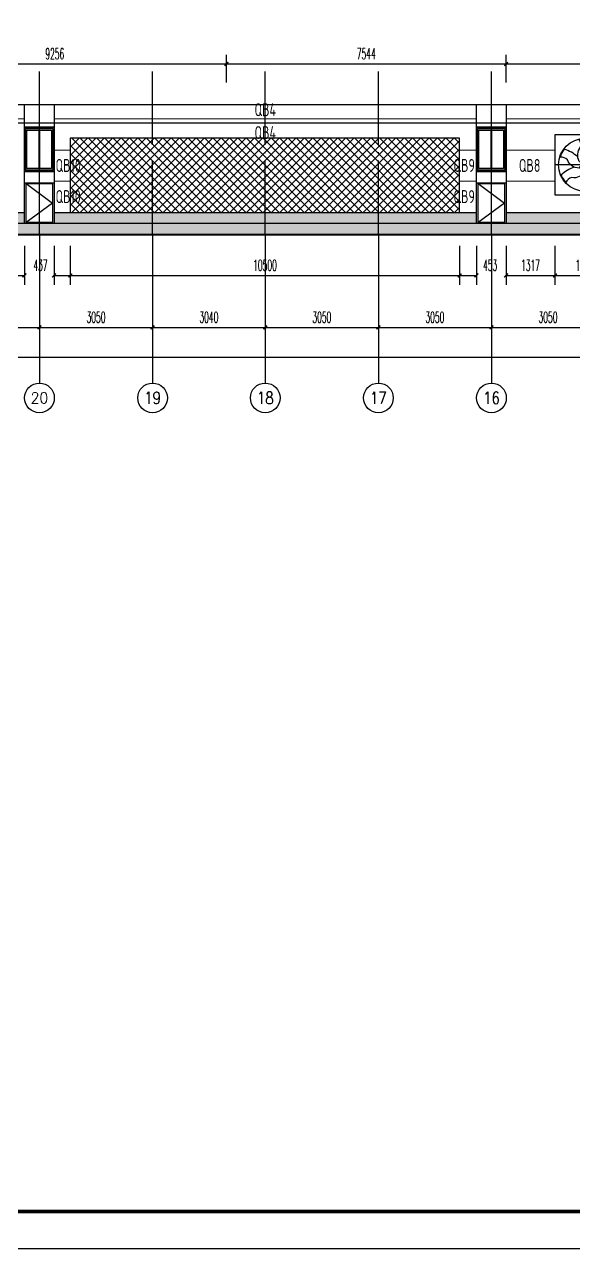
# Model space of a CAD drawing. Extents: x -472275 to 124489, y 67522 to 154054.
# Drawn here: x -390505 to -375696, y 68631 to 101622 of the extents above; entities that cross this region are included whole.
import ezdxf
from ezdxf.enums import TextEntityAlignment as Align

# ---------------------------------------------------------------- set-up
doc = ezdxf.new("R2010")
doc.units = 0
doc.header["$LTSCALE"] = 1000
doc.header["$MEASUREMENT"] = 0
doc.linetypes.add('DOTE', pattern=[2.42, 2, -0.2, 0.02, -0.2])
doc.linetypes.add('STRICHPUNKT', pattern=[25.4, 12.7, -6.35, 0, -6.35])
doc.layers.add('0_WALL PANEL', color=3, linetype='Continuous', lineweight=20)
for name, color, linetype in [('AXIS', 3, 'Continuous'), ('AXIS_TEXT', 7, 'Continuous'), ('DOTE', 1, 'DOTE'), ('EM50', 253, 'Continuous'), ('MITTELLINIE', 3, 'STRICHPUNKT'), ('PUB_DIM', 3, 'Continuous'), ('PUB_TEXT', 7, 'Continuous'), ('PUB_TITLE', 4, 'Continuous'), ('WALL', 7, 'Continuous'), ('建-立-门窗', 4, 'Continuous'), ('建-轴-标注', 3, 'Continuous')]:
    doc.layers.add(name, color=color, linetype=linetype)
doc.styles.add('_TCH_AXIS', font='COMPLEX', dxfattribs={"bigfont": 'GBCBIG'})
doc.styles.add('_TCH_DIM_T3', font='SIMPLEX.shx', dxfattribs={"width": 0.5, "bigfont": 'GBCBIG.shx'})
doc.styles.add('COMPLEX', font='COMPLEX')
doc.styles.add('TCCAD_Dimension', font='Tssdeng.shx', dxfattribs={"width": 0.7, "bigfont": 'hztxt.shx'})
doc.dimstyles.new('_TCH_ARCH&&100', dxfattribs={"dimtxt": 297.5, "dimasz": 100, "dimexe": 250, "dimexo": 300, "dimgap": 126.25, "dimtad": 1, "dimdec": 0, "dimzin": 0, "dimdsep": 46, "dimtxsty": '_TCH_DIM_T3', "dimblk": 'ARCHTICK', "dimcen": 0.09, "dimclrt": 7, "dimazin": 2, "dimtfac": 1, "dimtdec": 0, "dimtix": 1, "dimtmove": 2, "dimatfit": 3, "dimfxl": 1, "dimtolj": 1, "dimtzin": 0, "dimarcsym": 0})

# ---------------------------------------------------------------- blocks, each defined once
blk = doc.blocks.new('ELEVOPENINGLIB$SYSLIB$00000313')
for p, q in [((900, 2400), (0, 2400)), ((0, 2400), (0, 2000)), ((51.725, 2349.895), (51.725, 50.105)), ((848.275, 2349.895), (51.725, 2349.895)), ((848.275, 50.105), (848.275, 2349.895)), ((900, 2000), (900, 2400)), ((0, 2000), (0, 0)), ((900, 0), (900, 2000)), ((0, 0), (900, 0)), ((51.725, 50.105), (848.275, 50.105))]:
    blk.add_line(p, q)
at = {"color": 4}
for p, q in [((848.275, 2349.895), (51.725, 1200)), ((51.725, 1200), (848.275, 50.105))]:
    blk.add_line(p, q, dxfattribs=at)
blk = doc.blocks.new('ELEVOPENINGLIB$SYSLIB$00000163')
for p, q in [((0, 1500), (0, 0)), ((1200, 1500), (0, 1500)), ((50, 1450), (50, 50)), ((1150, 1450), (50, 1450)), ((100, 1400), (100, 100)), ((575, 1400), (100, 1400)), ((575, 100), (575, 1400)), ((625, 1400), (625, 100)), ((1100, 1400), (625, 1400)), ((1100, 100), (1100, 1400)), ((1150, 50), (1150, 1450)), ((1200, 0), (1200, 1500)), ((0, 0), (1200, 0)), ((50, 50), (1150, 50)), ((100, 100), (575, 100)), ((625, 100), (1100, 100))]:
    blk.add_line(p, q)
blk = doc.blocks.new('56风机')
at = {"color": 4}
blk.add_lwpolyline([(145037, 325361), (146657, 325361), (146657, 323741), (145037, 323741)], close=True, dxfattribs=at)
at = {"layer": 'EM50', "extrusion": (0, 0, -1)}
blk.add_circle((-145847, 324551), 713, dxfattribs=at)
for centre, radius, start, end in [((-145847, 324551), 702, 22.8151, 42.6914), ((-145552, 325132), 245, 283.8915, 334.7446), ((-146785, 325028), 1049, 349.1582, 12.0925), ((-145847, 324551), 702, 82.8151, 102.6914), ((-146203, 325097), 245, 343.8915, 34.7446), ((-146729, 323977), 1049, 49.1585, 72.0925), ((-145847, 324551), 702, 142.8151, 162.6914), ((-145903, 325602), 1049, 289.1581, 312.0924), ((-145466, 324406), 320, 133.8536, 168.6939), ((-145531, 324809), 320, 193.8536, 228.6944), ((-145912, 324953), 320, 253.8536, 288.6936), ((-146228, 324696), 320, 313.8536, 348.6934), ((-146497, 324516), 245, 43.8915, 94.7446), ((-145197, 324586), 245, 223.8915, 274.7446), ((-145847, 324551), 702, 322.8151, 342.6914), ((-144965, 325125), 1049, 229.1581, 252.0925), ((-145782, 324149), 320, 73.8536, 108.6934), ((-146163, 324293), 320, 13.8536, 48.6929), ((-145791, 323500), 1049, 109.1583, 132.0925), ((-145491, 324005), 245, 163.8915, 214.7446), ((-144909, 324074), 1049, 169.1584, 192.0925), ((-146142, 323970), 245, 103.8915, 154.7446), ((-145847, 324551), 702, 202.8151, 222.6914), ((-145847, 324551), 702, 262.8151, 282.6914)]:
    blk.add_arc(centre, radius, start, end, dxfattribs=at)
at = {"layer": 'EM50'}
for centre, start, end in [((145709, 324813), 330.2202, 39.9265), ((145689, 324301), 90.22, 159.9263), ((145552, 324563), 30.2202, 99.9265), ((146005, 324801), 270.2199, 339.9262), ((145985, 324289), 150.2202, 219.9265), ((146142, 324539), 210.2202, 279.9265)]:
    blk.add_arc(centre, 336, start, end, dxfattribs=at)
at = {"layer": 'MITTELLINIE'}
for p, q in [((145847, 323741), (145847, 325361)), ((145037, 324551), (146657, 324551))]:
    blk.add_line(p, q, dxfattribs=at)
blk = doc.blocks.new('_ArchTick')
at = {"color": 0, "linetype": 'ByBlock', "const_width": 0.4}
blk.add_lwpolyline([(-0.5, -0.5), (0.5, 0.5)], dxfattribs=at)
blk = doc.blocks.new('*D39')
at = {"layer": 'Defpoints', "color": 0, "transparency": 16777216}
for p in [(-391722, 95957), (-390505, 95957), (-390505, 94857)]:
    blk.add_point(p, dxfattribs=at)
at = {"layer": 'PUB_DIM', "color": 0, "lineweight": -2, "transparency": 16777216}
for p, q in [((-391722, 95657), (-391722, 94607)), ((-390505, 95657), (-390505, 94607)), ((-391722, 94857), (-390505, 94857))]:
    blk.add_line(p, q, dxfattribs=at)
at = {"layer": 'PUB_DIM', "color": 0, "lineweight": -2, "transparency": 16777216, "xscale": 100, "yscale": 100, "zscale": 100, "rotation": 180}
blk.add_blockref('_ArchTick', (-391722, 94857), dxfattribs=at)
at = {"layer": 'PUB_DIM', "color": 0, "lineweight": -2, "transparency": 16777216, "xscale": 100, "yscale": 100, "zscale": 100}
blk.add_blockref('_ArchTick', (-390505, 94857), dxfattribs=at)
at = {"layer": 'PUB_DIM', "color": 7, "transparency": 16777216, "insert": (-391113, 95132), "char_height": 297.5, "attachment_point": 5, "style": '_TCH_DIM_T3'}
blk.add_mtext('\\A1;1217', dxfattribs=at)
blk = doc.blocks.new('*D46')
at = {"layer": 'Defpoints', "color": 0, "transparency": 16777216}
for p in [(-378768, 95957), (-378315, 95957), (-378315, 94857)]:
    blk.add_point(p, dxfattribs=at)
at = {"layer": 'PUB_DIM', "color": 0, "lineweight": -2, "transparency": 16777216}
for p, q in [((-378768, 95657), (-378768, 94607)), ((-378315, 95657), (-378315, 94607)), ((-378768, 94857), (-378315, 94857))]:
    blk.add_line(p, q, dxfattribs=at)
at = {"layer": 'PUB_DIM', "color": 0, "lineweight": -2, "transparency": 16777216, "xscale": 100, "yscale": 100, "zscale": 100, "rotation": 180}
blk.add_blockref('_ArchTick', (-378768, 94857), dxfattribs=at)
at = {"layer": 'PUB_DIM', "color": 0, "lineweight": -2, "transparency": 16777216, "xscale": 100, "yscale": 100, "zscale": 100}
blk.add_blockref('_ArchTick', (-378315, 94857), dxfattribs=at)
at = {"layer": 'PUB_DIM', "color": 7, "transparency": 16777216, "insert": (-377945, 95132), "char_height": 297.5, "attachment_point": 5, "style": '_TCH_DIM_T3'}
blk.add_mtext('\\A1;453', dxfattribs=at)
blk = doc.blocks.new('*D47')
at = {"layer": 'Defpoints', "color": 0, "transparency": 16777216}
for p in [(-389268, 95957), (-378768, 95957), (-378768, 94857)]:
    blk.add_point(p, dxfattribs=at)
at = {"layer": 'PUB_DIM', "color": 0, "lineweight": -2, "transparency": 16777216}
for p, q in [((-389268, 95657), (-389268, 94607)), ((-378768, 95657), (-378768, 94607)), ((-389268, 94857), (-378768, 94857))]:
    blk.add_line(p, q, dxfattribs=at)
at = {"layer": 'PUB_DIM', "color": 0, "lineweight": -2, "transparency": 16777216, "xscale": 100, "yscale": 100, "zscale": 100, "rotation": 180}
blk.add_blockref('_ArchTick', (-389268, 94857), dxfattribs=at)
at = {"layer": 'PUB_DIM', "color": 0, "lineweight": -2, "transparency": 16777216, "xscale": 100, "yscale": 100, "zscale": 100}
blk.add_blockref('_ArchTick', (-378768, 94857), dxfattribs=at)
at = {"layer": 'PUB_DIM', "color": 7, "transparency": 16777216, "insert": (-384018, 95132), "char_height": 297.5, "attachment_point": 5, "style": '_TCH_DIM_T3'}
blk.add_mtext('\\A1;10500', dxfattribs=at)
blk = doc.blocks.new('*D48')
at = {"layer": 'Defpoints', "color": 0, "transparency": 16777216}
for p in [(-389705, 95957), (-389268, 95957), (-389268, 94857)]:
    blk.add_point(p, dxfattribs=at)
at = {"layer": 'PUB_DIM', "color": 0, "lineweight": -2, "transparency": 16777216}
for p, q in [((-389705, 95657), (-389705, 94607)), ((-389268, 95657), (-389268, 94607)), ((-389705, 94857), (-389268, 94857))]:
    blk.add_line(p, q, dxfattribs=at)
at = {"layer": 'PUB_DIM', "color": 0, "lineweight": -2, "transparency": 16777216, "xscale": 100, "yscale": 100, "zscale": 100, "rotation": 180}
blk.add_blockref('_ArchTick', (-389705, 94857), dxfattribs=at)
at = {"layer": 'PUB_DIM', "color": 0, "lineweight": -2, "transparency": 16777216, "xscale": 100, "yscale": 100, "zscale": 100}
blk.add_blockref('_ArchTick', (-389268, 94857), dxfattribs=at)
at = {"layer": 'PUB_DIM', "color": 7, "transparency": 16777216, "insert": (-390075, 95132), "char_height": 297.5, "attachment_point": 5, "style": '_TCH_DIM_T3'}
blk.add_mtext('\\A1;437', dxfattribs=at)
blk = doc.blocks.new('*D54')
at = {"layer": 'Defpoints', "color": 0, "transparency": 16777216}
for p in [(-376197, 95957), (-374577, 95957), (-374577, 94857)]:
    blk.add_point(p, dxfattribs=at)
at = {"layer": 'PUB_DIM', "color": 0, "lineweight": -2, "transparency": 16777216}
for p, q in [((-376197, 95657), (-376197, 94607)), ((-374577, 95657), (-374577, 94607)), ((-376197, 94857), (-374577, 94857))]:
    blk.add_line(p, q, dxfattribs=at)
at = {"layer": 'PUB_DIM', "color": 0, "lineweight": -2, "transparency": 16777216, "xscale": 100, "yscale": 100, "zscale": 100, "rotation": 180}
blk.add_blockref('_ArchTick', (-376197, 94857), dxfattribs=at)
at = {"layer": 'PUB_DIM', "color": 0, "lineweight": -2, "transparency": 16777216, "xscale": 100, "yscale": 100, "zscale": 100}
blk.add_blockref('_ArchTick', (-374577, 94857), dxfattribs=at)
at = {"layer": 'PUB_DIM', "color": 7, "transparency": 16777216, "insert": (-375387, 95132), "char_height": 297.5, "attachment_point": 5, "style": '_TCH_DIM_T3'}
blk.add_mtext('\\A1;1620', dxfattribs=at)
blk = doc.blocks.new('*D55')
at = {"layer": 'Defpoints', "color": 0, "transparency": 16777216}
for p in [(-377515, 95957), (-376197, 95957), (-376197, 94857)]:
    blk.add_point(p, dxfattribs=at)
at = {"layer": 'PUB_DIM', "color": 0, "lineweight": -2, "transparency": 16777216}
for p, q in [((-377515, 95657), (-377515, 94607)), ((-376197, 95657), (-376197, 94607)), ((-377515, 94857), (-376197, 94857))]:
    blk.add_line(p, q, dxfattribs=at)
at = {"layer": 'PUB_DIM', "color": 0, "lineweight": -2, "transparency": 16777216, "xscale": 100, "yscale": 100, "zscale": 100, "rotation": 180}
blk.add_blockref('_ArchTick', (-377515, 94857), dxfattribs=at)
at = {"layer": 'PUB_DIM', "color": 0, "lineweight": -2, "transparency": 16777216, "xscale": 100, "yscale": 100, "zscale": 100}
blk.add_blockref('_ArchTick', (-376197, 94857), dxfattribs=at)
at = {"layer": 'PUB_DIM', "color": 7, "transparency": 16777216, "insert": (-376856, 95132), "char_height": 297.5, "attachment_point": 5, "style": '_TCH_DIM_T3'}
blk.add_mtext('\\A1;1317', dxfattribs=at)
blk = doc.blocks.new('*D86')
at = {"layer": 'Defpoints', "color": 0, "transparency": 16777216}
for p in [(-385059, 100557), (-394315, 99757), (-385059, 99757)]:
    blk.add_point(p, dxfattribs=at)
at = {"layer": 'PUB_DIM', "color": 0, "lineweight": -2, "transparency": 16777216}
for p, q in [((-394315, 100057), (-394315, 100807)), ((-385059, 100057), (-385059, 100807)), ((-394315, 100557), (-385059, 100557))]:
    blk.add_line(p, q, dxfattribs=at)
at = {"layer": 'PUB_DIM', "color": 0, "lineweight": -2, "transparency": 16777216, "xscale": 100, "yscale": 100, "zscale": 100, "rotation": 180}
blk.add_blockref('_ArchTick', (-394315, 100557), dxfattribs=at)
at = {"layer": 'PUB_DIM', "color": 0, "lineweight": -2, "transparency": 16777216, "xscale": 100, "yscale": 100, "zscale": 100}
blk.add_blockref('_ArchTick', (-385059, 100557), dxfattribs=at)
at = {"layer": 'PUB_DIM', "color": 7, "transparency": 16777216, "insert": (-389687, 100832), "char_height": 297.5, "attachment_point": 5, "style": '_TCH_DIM_T3'}
blk.add_mtext('\\A1;9256', dxfattribs=at)
blk = doc.blocks.new('*D87')
at = {"layer": 'Defpoints', "color": 0, "transparency": 16777216}
for p in [(-377515, 100557), (-385059, 99757), (-377515, 99757)]:
    blk.add_point(p, dxfattribs=at)
at = {"layer": 'PUB_DIM', "color": 0, "lineweight": -2, "transparency": 16777216}
for p, q in [((-385059, 100057), (-385059, 100807)), ((-377515, 100057), (-377515, 100807)), ((-385059, 100557), (-377515, 100557))]:
    blk.add_line(p, q, dxfattribs=at)
at = {"layer": 'PUB_DIM', "color": 0, "lineweight": -2, "transparency": 16777216, "xscale": 100, "yscale": 100, "zscale": 100, "rotation": 180}
blk.add_blockref('_ArchTick', (-385059, 100557), dxfattribs=at)
at = {"layer": 'PUB_DIM', "color": 0, "lineweight": -2, "transparency": 16777216, "xscale": 100, "yscale": 100, "zscale": 100}
blk.add_blockref('_ArchTick', (-377515, 100557), dxfattribs=at)
at = {"layer": 'PUB_DIM', "color": 7, "transparency": 16777216, "insert": (-381287, 100832), "char_height": 297.5, "attachment_point": 5, "style": '_TCH_DIM_T3'}
blk.add_mtext('\\A1;7544', dxfattribs=at)
blk = doc.blocks.new('*D88')
at = {"layer": 'Defpoints', "color": 0, "transparency": 16777216}
for p in [(-366125, 100557), (-377515, 99757), (-366125, 99757)]:
    blk.add_point(p, dxfattribs=at)
at = {"layer": 'PUB_DIM', "color": 0, "lineweight": -2, "transparency": 16777216}
for p, q in [((-377515, 100057), (-377515, 100807)), ((-366125, 100057), (-366125, 100807)), ((-377515, 100557), (-366125, 100557))]:
    blk.add_line(p, q, dxfattribs=at)
at = {"layer": 'PUB_DIM', "color": 0, "lineweight": -2, "transparency": 16777216, "xscale": 100, "yscale": 100, "zscale": 100, "rotation": 180}
blk.add_blockref('_ArchTick', (-377515, 100557), dxfattribs=at)
at = {"layer": 'PUB_DIM', "color": 0, "lineweight": -2, "transparency": 16777216, "xscale": 100, "yscale": 100, "zscale": 100}
blk.add_blockref('_ArchTick', (-366125, 100557), dxfattribs=at)
at = {"layer": 'PUB_DIM', "color": 7, "transparency": 16777216, "insert": (-371820, 100832), "char_height": 297.5, "attachment_point": 5, "style": '_TCH_DIM_T3'}
blk.add_mtext('\\A1;11390', dxfattribs=at)
blk = doc.blocks.new('*D123')
at = {"layer": 'AXIS', "color": 0, "lineweight": -2, "transparency": 16777216}
for p, q in [((-377910, 95657), (-377910, 93207)), ((-374860, 95657), (-374860, 93207)), ((-377910, 93457), (-374860, 93457))]:
    blk.add_line(p, q, dxfattribs=at)
at = {"layer": 'Defpoints', "color": 0, "transparency": 16777216}
for p in [(-377910, 95957), (-374860, 95957), (-374860, 93457)]:
    blk.add_point(p, dxfattribs=at)
at = {"layer": 'AXIS', "color": 0, "lineweight": -2, "transparency": 16777216, "xscale": 100, "yscale": 100, "zscale": 100, "rotation": 180}
blk.add_blockref('_ArchTick', (-377910, 93457), dxfattribs=at)
at = {"layer": 'AXIS', "color": 0, "lineweight": -2, "transparency": 16777216, "xscale": 100, "yscale": 100, "zscale": 100}
blk.add_blockref('_ArchTick', (-374860, 93457), dxfattribs=at)
at = {"layer": 'AXIS', "color": 7, "transparency": 16777216, "insert": (-376385, 93732), "char_height": 297.5, "attachment_point": 5, "style": '_TCH_DIM_T3'}
blk.add_mtext('\\A1;3050', dxfattribs=at)
blk = doc.blocks.new('*D124')
at = {"layer": 'AXIS', "color": 0, "lineweight": -2, "transparency": 16777216}
for p, q in [((-380960, 95657), (-380960, 93207)), ((-377910, 95657), (-377910, 93207)), ((-380960, 93457), (-377910, 93457))]:
    blk.add_line(p, q, dxfattribs=at)
at = {"layer": 'Defpoints', "color": 0, "transparency": 16777216}
for p in [(-380960, 95957), (-377910, 95957), (-377910, 93457)]:
    blk.add_point(p, dxfattribs=at)
at = {"layer": 'AXIS', "color": 0, "lineweight": -2, "transparency": 16777216, "xscale": 100, "yscale": 100, "zscale": 100, "rotation": 180}
blk.add_blockref('_ArchTick', (-380960, 93457), dxfattribs=at)
at = {"layer": 'AXIS', "color": 0, "lineweight": -2, "transparency": 16777216, "xscale": 100, "yscale": 100, "zscale": 100}
blk.add_blockref('_ArchTick', (-377910, 93457), dxfattribs=at)
at = {"layer": 'AXIS', "color": 7, "transparency": 16777216, "insert": (-379435, 93732), "char_height": 297.5, "attachment_point": 5, "style": '_TCH_DIM_T3'}
blk.add_mtext('\\A1;3050', dxfattribs=at)
blk = doc.blocks.new('*D125')
at = {"layer": 'AXIS', "color": 0, "lineweight": -2, "transparency": 16777216}
for p, q in [((-384010, 95657), (-384010, 93207)), ((-380960, 95657), (-380960, 93207)), ((-384010, 93457), (-380960, 93457))]:
    blk.add_line(p, q, dxfattribs=at)
at = {"layer": 'Defpoints', "color": 0, "transparency": 16777216}
for p in [(-384010, 95957), (-380960, 95957), (-380960, 93457)]:
    blk.add_point(p, dxfattribs=at)
at = {"layer": 'AXIS', "color": 0, "lineweight": -2, "transparency": 16777216, "xscale": 100, "yscale": 100, "zscale": 100, "rotation": 180}
blk.add_blockref('_ArchTick', (-384010, 93457), dxfattribs=at)
at = {"layer": 'AXIS', "color": 0, "lineweight": -2, "transparency": 16777216, "xscale": 100, "yscale": 100, "zscale": 100}
blk.add_blockref('_ArchTick', (-380960, 93457), dxfattribs=at)
at = {"layer": 'AXIS', "color": 7, "transparency": 16777216, "insert": (-382485, 93732), "char_height": 297.5, "attachment_point": 5, "style": '_TCH_DIM_T3'}
blk.add_mtext('\\A1;3050', dxfattribs=at)
blk = doc.blocks.new('*D126')
at = {"layer": 'AXIS', "color": 0, "lineweight": -2, "transparency": 16777216}
for p, q in [((-387050, 95657), (-387050, 93207)), ((-384010, 95657), (-384010, 93207)), ((-387050, 93457), (-384010, 93457))]:
    blk.add_line(p, q, dxfattribs=at)
at = {"layer": 'Defpoints', "color": 0, "transparency": 16777216}
for p in [(-387050, 95957), (-384010, 95957), (-384010, 93457)]:
    blk.add_point(p, dxfattribs=at)
at = {"layer": 'AXIS', "color": 0, "lineweight": -2, "transparency": 16777216, "xscale": 100, "yscale": 100, "zscale": 100, "rotation": 180}
blk.add_blockref('_ArchTick', (-387050, 93457), dxfattribs=at)
at = {"layer": 'AXIS', "color": 0, "lineweight": -2, "transparency": 16777216, "xscale": 100, "yscale": 100, "zscale": 100}
blk.add_blockref('_ArchTick', (-384010, 93457), dxfattribs=at)
at = {"layer": 'AXIS', "color": 7, "transparency": 16777216, "insert": (-385530, 93732), "char_height": 297.5, "attachment_point": 5, "style": '_TCH_DIM_T3'}
blk.add_mtext('\\A1;3040', dxfattribs=at)
blk = doc.blocks.new('*D127')
at = {"layer": 'AXIS', "color": 0, "lineweight": -2, "transparency": 16777216}
for p, q in [((-390100, 95657), (-390100, 93207)), ((-387050, 95657), (-387050, 93207)), ((-390100, 93457), (-387050, 93457))]:
    blk.add_line(p, q, dxfattribs=at)
at = {"layer": 'Defpoints', "color": 0, "transparency": 16777216}
for p in [(-390100, 95957), (-387050, 95957), (-387050, 93457)]:
    blk.add_point(p, dxfattribs=at)
at = {"layer": 'AXIS', "color": 0, "lineweight": -2, "transparency": 16777216, "xscale": 100, "yscale": 100, "zscale": 100, "rotation": 180}
blk.add_blockref('_ArchTick', (-390100, 93457), dxfattribs=at)
at = {"layer": 'AXIS', "color": 0, "lineweight": -2, "transparency": 16777216, "xscale": 100, "yscale": 100, "zscale": 100}
blk.add_blockref('_ArchTick', (-387050, 93457), dxfattribs=at)
at = {"layer": 'AXIS', "color": 7, "transparency": 16777216, "insert": (-388575, 93732), "char_height": 297.5, "attachment_point": 5, "style": '_TCH_DIM_T3'}
blk.add_mtext('\\A1;3050', dxfattribs=at)
blk = doc.blocks.new('*D128')
at = {"layer": 'AXIS', "color": 0, "lineweight": -2, "transparency": 16777216}
for p, q in [((-393150, 95657), (-393150, 93207)), ((-390100, 95657), (-390100, 93207)), ((-393150, 93457), (-390100, 93457))]:
    blk.add_line(p, q, dxfattribs=at)
at = {"layer": 'Defpoints', "color": 0, "transparency": 16777216}
for p in [(-393150, 95957), (-390100, 95957), (-390100, 93457)]:
    blk.add_point(p, dxfattribs=at)
at = {"layer": 'AXIS', "color": 0, "lineweight": -2, "transparency": 16777216, "xscale": 100, "yscale": 100, "zscale": 100, "rotation": 180}
blk.add_blockref('_ArchTick', (-393150, 93457), dxfattribs=at)
at = {"layer": 'AXIS', "color": 0, "lineweight": -2, "transparency": 16777216, "xscale": 100, "yscale": 100, "zscale": 100}
blk.add_blockref('_ArchTick', (-390100, 93457), dxfattribs=at)
at = {"layer": 'AXIS', "color": 7, "transparency": 16777216, "insert": (-391625, 93732), "char_height": 297.5, "attachment_point": 5, "style": '_TCH_DIM_T3'}
blk.add_mtext('\\A1;3050', dxfattribs=at)
blk = doc.blocks.new('*D152')
at = {"layer": 'AXIS', "color": 0, "lineweight": -2, "transparency": 16777216}
for p, q in [((-462960, 95657), (-462960, 92407)), ((-333250, 95657), (-333250, 92407)), ((-462960, 92657), (-333250, 92657))]:
    blk.add_line(p, q, dxfattribs=at)
at = {"layer": 'Defpoints', "color": 0, "transparency": 16777216}
for p in [(-462960, 95957), (-333250, 95957), (-333250, 92657)]:
    blk.add_point(p, dxfattribs=at)
at = {"layer": 'AXIS', "color": 0, "lineweight": -2, "transparency": 16777216, "xscale": 100, "yscale": 100, "zscale": 100, "rotation": 180}
blk.add_blockref('_ArchTick', (-462960, 92657), dxfattribs=at)
at = {"layer": 'AXIS', "color": 0, "lineweight": -2, "transparency": 16777216, "xscale": 100, "yscale": 100, "zscale": 100}
blk.add_blockref('_ArchTick', (-333250, 92657), dxfattribs=at)
at = {"layer": 'AXIS', "color": 7, "transparency": 16777216, "insert": (-398105, 92932), "char_height": 297.5, "attachment_point": 5, "style": '_TCH_DIM_T3'}
blk.add_mtext('\\A1;129710', dxfattribs=at)
blk = doc.blocks.new('_AXISO')
blk.add_circle((0, 0), 0.5)
at = {"layer": 'AXIS_TEXT', "style": 'COMPLEX', "width": 1.041667}
blk.add_attdef('A', text='', height=0.56, dxfattribs=at).set_placement((-0.25, -0.28), (0.25, -0.28), align=Align.FIT)

msp = doc.modelspace()

# ---------------------------------------------------------------- hatches: boundary and pattern name
at = {"layer": 'WALL'}
h = msp.add_hatch(dxfattribs=at)
h.set_pattern_fill('ANSI37', color=34, scale=100)
h.set_pattern_definition([(135, (-11509.03, 202625.94), (112.2532, 112.2532), []), (45, (-11509.03, 202625.94), (112.2532, -112.2532), [])])
h.paths.add_polyline_path([(-378767.8, 98557.3), (-389267.8, 98557.3), (-389267.8, 96557.3), (-378767.8, 96557.3)])
h = msp.add_hatch(dxfattribs=at)
h.set_pattern_fill('钢筋混凝土', color=9, scale=200)
h.set_pattern_definition([(135, (7289.3, 202625.94), (353.5534, 353.5534), []), (130, (7289.3, 202625.9), (-1434.5204, -125.5043), [150, -1650]), (185, (7289.3, 202626), (277.5027, 1504.3843), [120, -1320]), (79.5486, (7169.8, 202615.5), (-1157.0188, 1378.879), [127.4804, -1402.2842]), (133.8158, (7289.3, 203026), (-2134.482, -331.038), [225, -2475]), (83.3644, (7111.4, 202998.4), (-1869.325, 1948.236), [191.221, -2103.426]), (188.8158, (7289.3, 203026), (-1869.324, 1948.237), [180, -1980]), (159, (7089.3, 202925.9), (-1193.814, -805.2378), [150, -1650]), (214, (7089.3, 202926), (-486.6307, 1450.3), [120, -1320]), (108.5486, (6989.8, 202858.8), (-1680.4453, 645.061), [127.4804, -1402.2842]), (142.5, (7289.3, 202625.94), (-24.3197, 665.7877), [0, -1304, 0, -1340, 0, -1325]), (172.5, (7289.3, 202625.94), (-526.1391, 788.8234), [0, -764, 0, -1274, 0, -505]), (212.5, (7735.3, 202625.94), (-1067.6449, -45.10974), [0, -500, 0, -1560, 0, -2070]), (222.5, (7935.3, 202625.9), (-1166.3723, 200.21), [0, -650, 0, -1036, 0, -1470])])
h.paths.add_polyline_path([(-463035, 95957.3), (-463035, 96557.3), (-455265, 96557.3), (-455265, 96257.3), (-454465, 96257.3), (-454465, 96557.3), (-443075, 96557.3), (-443075, 96257.3), (-442275, 96257.3), (-442275, 96557.3), (-433818.7, 96557.3), (-433818.7, 96257.3), (-432904.7, 96257.3), (-432904.7, 96557.3), (-430885, 96557.3), (-430885, 96257.3), (-430085, 96257.3), (-430085, 96557.3), (-418695, 96557.3), (-418695, 96257.3), (-417895, 96257.3), (-417895, 96557.3), (-412065.2, 96557.3), (-412065.2, 96257.3), (-411151.2, 96257.3), (-411151.2, 96557.3), (-402694.7, 96557.3), (-402694.7, 96257.3), (-401894.7, 96257.3), (-401894.7, 96557.3), (-390504.7, 96557.3), (-390504.7, 96257.3), (-389704.7, 96257.3), (-389704.7, 96557.3), (-378314.7, 96557.3), (-378314.7, 96257.3), (-377514.7, 96257.3), (-377514.7, 96557.3), (-366124.7, 96557.3), (-366124.7, 96257.3), (-365324.7, 96257.3), (-365324.7, 96557.3), (-353934.7, 96557.3), (-353934.7, 96257.3), (-353134.7, 96257.3), (-353134.7, 96557.3), (-341744.7, 96557.3), (-341744.7, 96257.3), (-340944.7, 96257.3), (-340944.7, 96557.3), (-333174.7, 96557.3), (-333174.7, 95957.1)])

# ---------------------------------------------------------------- linework, layer by layer
at = {"color": 7}
for p, q in [((-390504.7, 96557.3), (-390504.7, 99457.3)), ((-389704.7, 99457.3), (-389704.7, 96557.3)), ((-378314.7, 96557.3), (-378314.7, 99457.3)), ((-377514.7, 99457.3), (-377514.7, 96557.3))]:
    msp.add_line(p, q, dxfattribs=at)
at = {"color": 4, "elevation": 0}
for points in [[(-389704.7, 98857.3), (-390504.7, 98857.3), (-390504.7, 97657.3), (-389704.7, 97657.3)], [(-390504.7, 97357.3), (-389704.7, 97357.3), (-389704.7, 96257.3), (-390504.7, 96257.3)]]:
    msp.add_lwpolyline(points, close=True, dxfattribs=at)
at = {"color": 4}
for points in [[(-377514.7, 98857.3), (-378314.7, 98857.3), (-378314.7, 97657.3), (-377514.7, 97657.3)], [(-378314.7, 97357.3), (-377514.7, 97357.3), (-377514.7, 96257.3), (-378314.7, 96257.3)]]:
    msp.add_lwpolyline(points, close=True, dxfattribs=at)
at = {"layer": '0_WALL PANEL', "linetype": 'ByBlock'}
for p, q in [((-454465, 99077.3, 0), (-390494.7, 99077.3, 0)), ((-389704.7, 99077.3, 0), (-378304.7, 99077.3, 0)), ((-377514.7, 99077.3, 0), (-366114.7, 99077.3, 0)), ((-389267.8, 98237.3, 0), (-389704.7, 98237.3, 0)), ((-378314.7, 98237.3, 0), (-378767.8, 98237.3, 0)), ((-376197.4, 98237.3, 0), (-377514.7, 98237.3, 0)), ((-389267.8, 97397.3, 0), (-389704.7, 97397.3, 0)), ((-378314.7, 97397.3, 0), (-378767.8, 97397.3, 0)), ((-376197.4, 97397.3, 0), (-377514.7, 97397.3, 0))]:
    msp.add_line(p, q, dxfattribs=at)
at = {"layer": 'AXIS'}
for p, q in [((-390099.7, 95957.3), (-390099.7, 91957.3)), ((-387049.7, 95957.3), (-387049.7, 91957.3)), ((-384009.7, 95957.3), (-384009.7, 91957.3)), ((-380959.7, 95957.3), (-380959.7, 91957.3)), ((-377909.7, 95957.3), (-377909.7, 91957.3))]:
    msp.add_line(p, q, dxfattribs=at)
at = {"layer": 'DOTE'}
for p, q in [((-390099.7, 95957.3, 0), (-390099.7, 100356.8, 0)), ((-387049.7, 95957.3, 0), (-387049.7, 100356.8, 0)), ((-384009.7, 95957.3, 0), (-384009.7, 100356.8, 0)), ((-380959.7, 95957.3, 0), (-380959.7, 100356.8, 0)), ((-377909.7, 95957.3, 0), (-377909.7, 100356.8, 0))]:
    msp.add_line(p, q, dxfattribs=at)
at = {"layer": 'PUB_TITLE'}
msp.add_lwpolyline([(-472274.7, 68631.2), (-325174.7, 68631.2), (-325174.7, 128031.2), (-472274.7, 128031.2)], close=True, dxfattribs=at)
at = {"layer": 'PUB_TITLE', "const_width": 100}
msp.add_lwpolyline([(-469774.7, 69631.2), (-326174.7, 69631.2), (-326174.7, 127031.2), (-469774.7, 127031.2)], close=True, dxfattribs=at)
at = {"layer": 'WALL', "color": 1}
for p, q in [((-329779.6, 98957.3), (-467410, 98957.3)), ((-329779.6, 96257.3), (-467410, 96257.3))]:
    msp.add_line(p, q, dxfattribs=at)
at = {"layer": 'WALL', "color": 7, "const_width": 50}
msp.add_lwpolyline([(-329779.6, 95957.3), (-359680.2, 95957.3), (-467410, 95957.3)], dxfattribs=at)
at = {"layer": '建-轴-标注', "color": 0}
for p, q in [((-333174.7, 99457.3, 0), (-401894.7, 99457.3)), ((-401894.7, 96557.3), (-390504.7, 96557.3)), ((-389704.7, 96557.3, 0), (-378314.7, 96557.3, 0)), ((-377514.7, 96557.3, 0), (-366124.7, 96557.3))]:
    msp.add_line(p, q, dxfattribs=at)
at = {"layer": '建-轴-标注', "color": 5}
msp.add_lwpolyline([(-378767.8, 98557.3), (-389267.8, 98557.3), (-389267.8, 96557.3), (-378767.8, 96557.3)], close=True, dxfattribs=at)

# ---------------------------------------------------------------- block references
at = {"color": 4, "xscale": -1}
msp.add_blockref('56风机', (-229540.4, -226713.9), dxfattribs=at)
at = {"layer": 'AXIS'}
ref = msp.add_blockref('_AXISO', (-390099.7, 91557.3), dxfattribs=dict(at, xscale=800, yscale=800, zscale=800))
ref.add_attrib('A', '20', dxfattribs={"layer": 'AXIS_TEXT', "height": 294.28, "style": '_TCH_AXIS'}).set_placement((-390338, 91410.2), (-389861.5, 91410.2), align=Align.FIT)
ref = msp.add_blockref('_AXISO', (-387049.7, 91557.3), dxfattribs=dict(at, xscale=800, yscale=800, zscale=800))
ref.add_attrib('A', '19', dxfattribs={"layer": 'AXIS_TEXT', "height": 328.45, "style": '_TCH_AXIS'}).set_placement((-387276.5, 91393.1), (-386823, 91393.1), align=Align.FIT)
ref = msp.add_blockref('_AXISO', (-384009.7, 91557.3), dxfattribs=dict(at, xscale=800, yscale=800, zscale=800))
ref.add_attrib('A', '18', dxfattribs={"layer": 'AXIS_TEXT', "height": 328.45, "style": '_TCH_AXIS'}).set_placement((-384236.5, 91393.1), (-383783, 91393.1), align=Align.FIT)
ref = msp.add_blockref('_AXISO', (-380959.7, 91557.3), dxfattribs=dict(at, xscale=800, yscale=800, zscale=800))
ref.add_attrib('A', '17', dxfattribs={"layer": 'AXIS_TEXT', "height": 328.45, "style": '_TCH_AXIS'}).set_placement((-381186.5, 91393.1), (-380733, 91393.1), align=Align.FIT)
ref = msp.add_blockref('_AXISO', (-377909.7, 91557.3), dxfattribs=dict(at, xscale=800, yscale=800, zscale=800))
ref.add_attrib('A', '16', dxfattribs={"layer": 'AXIS_TEXT', "height": 328.45, "style": '_TCH_AXIS'}).set_placement((-378136.5, 91393.1), (-377683, 91393.1), align=Align.FIT)
at = {"layer": '建-立-门窗', "color": 4, "xscale": -0.6666666666666666, "yscale": 0.8}
for p in [(-389704.7, 97657.3), (-377514.7, 97657.3)]:
    msp.add_blockref('ELEVOPENINGLIB$SYSLIB$00000163', p, dxfattribs=at)
at = {"layer": '建-立-门窗', "color": 7, "xscale": -0.8888888888888888, "yscale": 0.4583333333333333}
for p in [(-389704.7, 96257.3), (-377514.7, 96257.3)]:
    msp.add_blockref('ELEVOPENINGLIB$SYSLIB$00000313', p, dxfattribs=at)

# ---------------------------------------------------------------- texts
at = {"layer": 'PUB_TEXT', "style": 'TCCAD_Dimension', "width": 0.7}
for s, p in [('QB4', (-384298.9, 99149.3, 0)), ('QB4', (-384298.9, 98531.3, 0)), ('QB10', (-389665.8, 97647.3, 0)), ('QB9', (-378934, 97647.3, 0)), ('QB8', (-377169.9, 97647.3, 0)), ('QB10', (-389665.8, 96807.3, 0)), ('QB9', (-378934, 96807.3, 0))]:
    msp.add_text(s, height=350, dxfattribs=at).set_placement(p)

# ---------------------------------------------------------------- dimensions: what is measured, and where the dimension line sits
at = {"layer": 'AXIS'}
for p1, p2, distance, picture, middle in [((-462960, 95957.3), (-333249.7, 95957.3), -3300, '*D152', (-398104.9, 92932.3)), ((-393149.7, 95957.3), (-390099.7, 95957.3), -2500, '*D128', (-391624.7, 93732.3)), ((-390099.7, 95957.3), (-387049.7, 95957.3), -2500, '*D127', (-388574.7, 93732.3)), ((-387049.7, 95957.3), (-384009.7, 95957.3), -2500, '*D126', (-385529.7, 93732.3)), ((-384009.7, 95957.3), (-380959.7, 95957.3), -2500, '*D125', (-382484.7, 93732.3)), ((-380959.7, 95957.3), (-377909.7, 95957.3), -2500, '*D124', (-379434.7, 93732.3)), ((-377909.7, 95957.3), (-374859.7, 95957.3), -2500, '*D123', (-376384.7, 93732.3))]:
    dim = msp.add_aligned_dim(p1=p1, p2=p2, distance=distance, dimstyle='_TCH_ARCH&&100', dxfattribs=at)
    dim.commit()
    dim.dimension.update_dxf_attribs({"geometry": picture, "text_midpoint": middle})
at = {"layer": 'PUB_DIM'}
for p1, p2, distance, picture, middle in [((-394314.976, 99757.3035), (-385058.5378, 99757.3035), 800, '*D86', (-389686.7569, 100832.3035)), ((-385058.5, 99757.3), (-377514.7, 99757.3), 800, '*D87', (-381286.6, 100832.3)), ((-377514.7, 99757.3), (-366124.7, 99757.3), 800, '*D88', (-371819.7, 100832.3)), ((-391722, 95957.3), (-390504.7, 95957.3), -1100, '*D39', (-391113.4, 95132.3)), ((-389267.8, 95957.3), (-378767.8, 95957.3), -1100, '*D47', (-384017.8, 95132.3)), ((-377514.7, 95957.3), (-376197.4, 95957.3), -1100, '*D55', (-376856.1, 95132.3)), ((-376197.4, 95957.3), (-374577.4, 95957.3), -1100, '*D54', (-375387.4, 95132.3))]:
    dim = msp.add_aligned_dim(p1=p1, p2=p2, distance=distance, dimstyle='_TCH_ARCH&&100', dxfattribs=at)
    dim.commit()
    dim.dimension.update_dxf_attribs({"geometry": picture, "text_midpoint": middle})
for base, p1, p2, picture, middle in [((-389267.8, 94857.3), (-389704.7, 95957.3), (-389267.8, 95957.3), '*D48', (-390074.7, 95132.3)), ((-378314.7, 94857.3), (-378767.8, 95957.3), (-378314.7, 95957.3), '*D46', (-377944.7, 95132.3))]:
    dim = msp.add_linear_dim(base=base, p1=p1, p2=p2, angle=0, dimstyle='_TCH_ARCH&&100', dxfattribs=at)
    dim.commit()
    dim.dimension.update_dxf_attribs({"geometry": picture, "text_midpoint": middle, "dimtype": 129})

doc.saveas('drawing.dxf')
